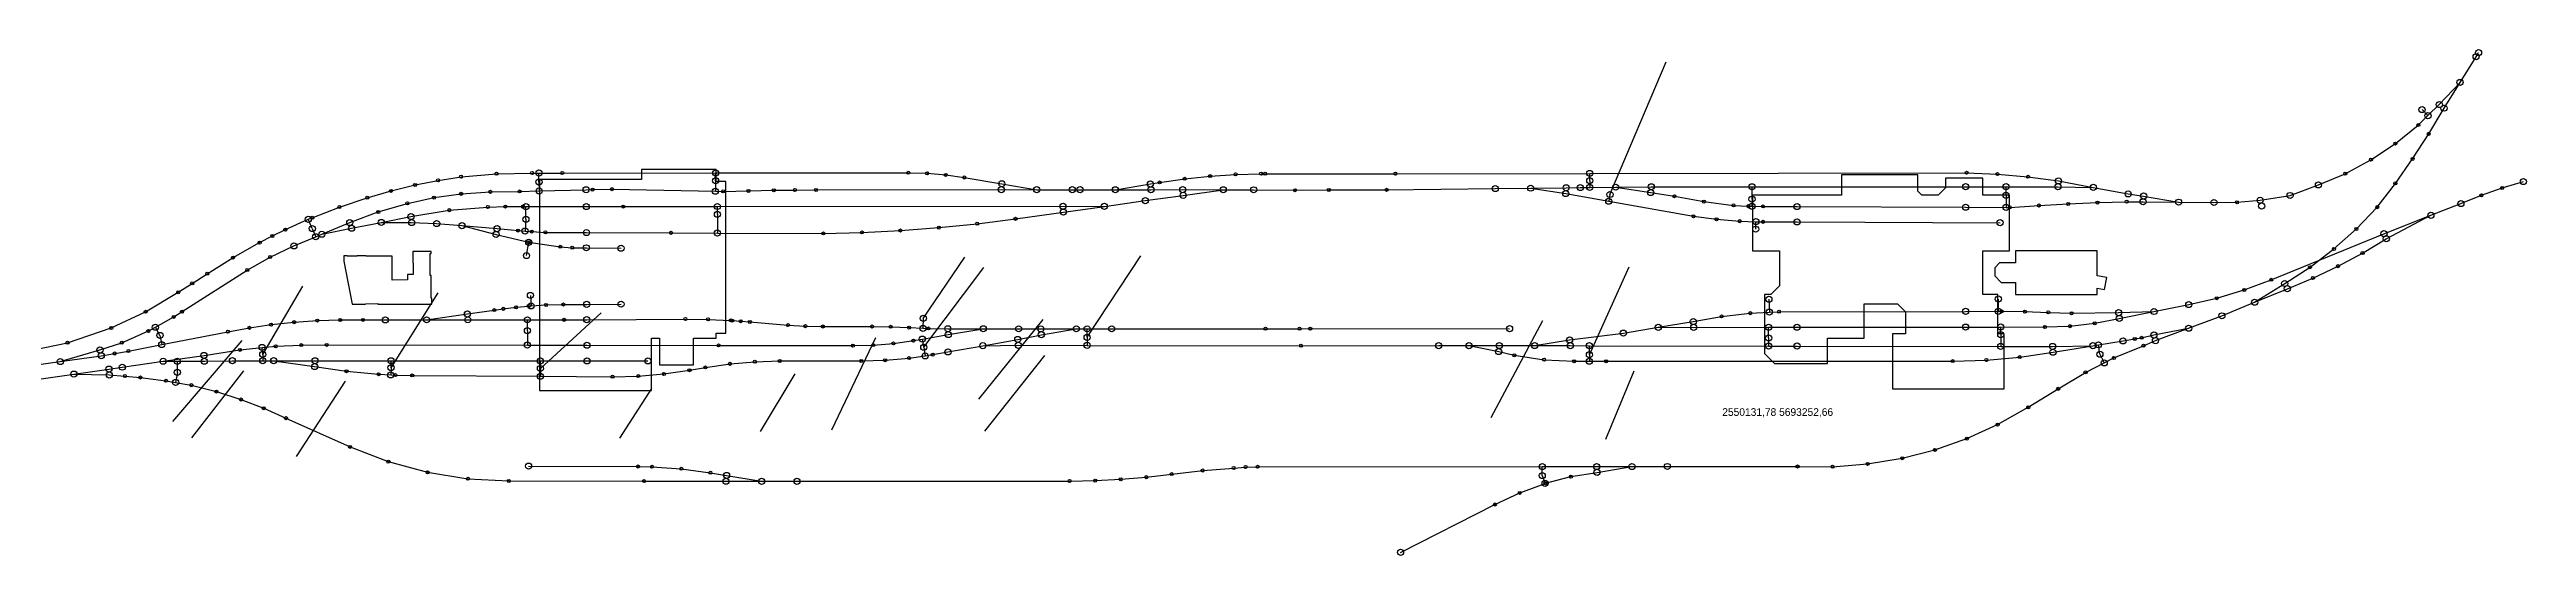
# Model space of a CAD drawing. Extents: x -813 to 1817, y -434 to 184.
# Drawn here: x -43 to 767, y 19 to 184 of the extents above; entities that cross this region are included whole.
import ezdxf

# ---------------------------------------------------------------- set-up
doc = ezdxf.new("R2010")
doc.units = 0
doc.layers.get('0').update_dxf_attribs({"linetype": 'CONTINUOUS'})
for name, color, linetype in [('BLASTFURNANCES', 3, 'CONTINUOUS'), ('BUMPERTRACKPOINTS', 2, 'CONTINUOUS'), ('DOUBLERFIDPOSITIONS', 220, 'CONTINUOUS'), ('GKGEOPOINTS', 7, 'CONTINUOUS'), ('GRANULATIONPLANTS', 3, 'CONTINUOUS'), ('INTERTRACKPOINTS', 4, 'CONTINUOUS'), ('LIMITTRACKPOINTS', 4, 'CONTINUOUS'), ('RFIDREADERTRACKPOINTS', 91, 'CONTINUOUS'), ('SINGLERFIDPOSITIONS', 190, 'CONTINUOUS'), ('STANDARDTRACKS', 5, 'CONTINUOUS'), ('SWITCHCENTERTRACKPOINTS', 3, 'CONTINUOUS'), ('SWITCHTONGUETRACKPOINTS', 11, 'CONTINUOUS'), ('TAPPINGTRACKPOINTS', 2, 'CONTINUOUS')]:
    doc.layers.add(name, color=color, linetype=linetype)

msp = doc.modelspace()

# ---------------------------------------------------------------- linework, layer by layer
for p, q in [((467.2, 136.67), (485.62, 180.03)), ((242.67, 96.21), (256.27, 116.22)), ((296.24, 90.01), (313.85, 116.68)), ((26.67, 84.42), (39.73, 106.7)), ((242.82, 86.76), (262.47, 112.86)), ((460.49, 84.29), (473.47, 113.05)), ((68.61, 80.06), (83.97, 104.49)), ((117.47, 79.82), (137.34, 97.96)), ((227.06, 89.81), (212.67, 59.63)), ((281.72, 95.82), (260.7, 69.78)), ((445.1, 95.35), (428.2, 63.74)), ((19.8, 88.99), (-2.89, 62.52)), ((282.34, 84.07), (262.66, 59.33)), ((20.41, 79.05), (3.38, 57.21)), ((53.56, 75.71), (37.64, 51.05)), ((153.74, 73.29), (143.29, 57.04)), ((200.65, 78.09), (189.37, 59.22)), ((474.99, 78.92), (465.75, 56.62))]:
    msp.add_line(p, q)
at = {"layer": 'BLASTFURNANCES'}
for points in [[(117.11, 72.68), (153.75, 72.68), (153.75, 89.74), (156.43, 89.74), (156.43, 80.98), (167.51, 80.98), (167.51, 89.74), (174.89, 89.74), (174.89, 91.31), (178.12, 91.31), (178.12, 140.94), (174.89, 140.94), (174.89, 144.81), (150.52, 144.81), (150.52, 141.58), (117.11, 141.58)], [(559.62, 73.17), (596.13, 73.17), (596.13, 91.19), (594.02, 91.19), (594.02, 104.05), (589.08, 104.05), (589.08, 118.28), (597.86, 118.28), (597.86, 136.42), (589.08, 136.42), (589.08, 142.04), (576.91, 142.04), (576.91, 138.8), (574.53, 136.42), (569.17, 136.42), (567.85, 137.73), (567.85, 143.12), (542.88, 143.12), (542.88, 136.42), (513.84, 136.42), (513.84, 118.28), (522.63, 118.28), (522.63, 106.88), (519.8, 104.05), (517.78, 104.05), (517.78, 84.69), (521, 81.46), (538.3, 81.46), (538.3, 89.73), (550.29, 89.73), (550.29, 100.94), (561.2, 100.94), (563.83, 98.31), (563.83, 91.19), (559.62, 91.19)]]:
    msp.add_lwpolyline(points, close=True, dxfattribs=at)
at = {"layer": 'BUMPERTRACKPOINTS'}
for centre in [(594.76, 127.47), (143.84, 119.13), (143.85, 100.84), (434.37, 92.82), (152.61, 82.29), (113.58, 47.91)]:
    msp.add_circle(centre, 1, dxfattribs=at)
at = {"layer": 'DOUBLERFIDPOSITIONS'}
for p, q in [((116.98, 140.74), (116.98, 143.69)), ((116.98, 140.74), (117.05, 137.84)), ((174.73, 141.17), (174.67, 137.74)), ((174.73, 141.17), (174.73, 143.73)), ((460.59, 141.16), (460.58, 143.57)), ((460.59, 141.16), (460.61, 138.97)), ((513.66, 135.15), (513.66, 139.21)), ((596.73, 136.38), (596.73, 139.22)), ((112.71, 128.6), (112.7, 132.7)), ((175.34, 130.23), (175.31, 124.08)), ((175.34, 130.23), (175.34, 132.75)), ((513.66, 135.15), (513.62, 132.83)), ((596.73, 136.38), (596.71, 132.48)), ((42.86, 125.55), (41.55, 128.56)), ((42.86, 125.55), (43.98, 122.86)), ((112.71, 128.6), (112.43, 124.73)), ((-6.95, 90.62), (-8.46, 93.3)), ((-6.95, 90.62), (-6.37, 87.64)), ((113.21, 92.15), (113.2, 87.45)), ((113.21, 92.15), (113.21, 95.72)), ((242.82, 86.76), (242.36, 89.43)), ((296.24, 90.01), (296.24, 92.78)), ((296.24, 90.01), (296.24, 87.37)), ((519.09, 89.83), (519.09, 93.29)), ((519.09, 89.83), (519.09, 87.17)), ((595, 90.89), (594.99, 93.36)), ((595, 90.89), (594.99, 87.05)), ((-1.26, 78.52), (-1.27, 82.18)), ((26.67, 84.42), (26.46, 86.7)), ((26.67, 84.42), (26.67, 82.36)), ((68.61, 80.06), (68.61, 82.34)), ((117.47, 79.82), (117.47, 82.31)), ((242.82, 86.76), (243.27, 83.94)), ((460.49, 84.29), (460.49, 87.27)), ((460.49, 84.29), (460.49, 82.18)), ((627.42, 84.48), (626.92, 87.55)), ((627.42, 84.48), (628.84, 81.66)), ((-1.26, 78.52), (-1.82, 75.25)), ((68.61, 80.06), (68.5, 77.72)), ((117.47, 79.82), (117.45, 77.28)), ((445.06, 44.83), (445.05, 47.77)), ((445.06, 44.83), (445.98, 42.25))]:
    msp.add_line(p, q, dxfattribs=at)
for centre in [(116.98, 140.74), (174.73, 141.17), (460.59, 141.16), (112.71, 128.6), (175.34, 130.23), (513.66, 135.15), (596.73, 136.38), (42.86, 125.55), (-6.95, 90.62), (113.21, 92.15), (296.24, 90.01), (519.09, 89.83), (595, 90.89), (26.67, 84.42), (68.61, 80.06), (242.82, 86.76), (460.49, 84.29), (627.42, 84.48), (-1.26, 78.52), (117.47, 79.82), (445.06, 44.83)]:
    msp.add_circle(centre, 1, dxfattribs=at)
at = {"layer": 'GRANULATIONPLANTS'}
for points in [[(53.17, 116.63), (53.17, 114.92), (55.91, 100.8), (60.25, 100.83), (60.25, 100.98), (64.29, 101.01), (64.29, 100.84), (81.93, 100.86), (81.91, 102.75), (81.73, 102.75), (81.76, 110.18), (81.43, 110.18), (81.4, 117.42), (81.75, 117.42), (81.75, 118.08), (75.79, 118.04), (75.85, 110.51), (73.99, 110.49), (74, 108.74), (68.99, 108.7), (68.99, 116.52), (60.32, 116.52), (60.32, 116.63), (57.58, 116.63), (57.58, 116.52), (54.29, 116.52), (54.29, 116.63)], [(599.79, 104.05), (626.5, 104.05), (626.5, 106.04), (628.93, 105.58), (629.68, 109.55), (626.5, 110.15), (626.5, 118.28), (599.79, 118.28), (599.79, 114.35), (594.63, 114.35), (593.02, 112.73), (593.02, 110.08), (595.15, 107.95), (599.79, 107.95)]]:
    msp.add_lwpolyline(points, close=True, dxfattribs=at)
at = {"layer": 'INTERTRACKPOINTS'}
for centre in [(731.53, 159.35), (734.96, 156.49), (716.04, 148.03), (724.06, 153.32), (729.65, 148.29), (68.62, 137.86), (76.5, 139.79), (83.98, 141.29), (91.51, 142.49), (101.08, 137.55), (103.1, 143.48), (110.63, 137.68), (114.72, 143.68), (124.62, 143.69), (134.51, 138.26), (140.91, 138.41), (177.22, 137.69), (185.5, 137.82), (193.78, 138.05), (200.7, 138.12), (207.61, 138.15), (237.76, 143.77), (243.89, 143.6), (249.99, 143.08), (256.06, 142.23), (319.92, 140.61), (328.17, 141.81), (336.46, 142.69), (344.78, 143.24), (353.11, 143.47), (354.45, 143.48), (364.23, 138.07), (375.27, 138.17), (394.14, 138.19), (397.03, 143.46), (583.82, 143.78), (593.88, 143.34), (603.9, 142.46), (707.66, 143.48), (724.03, 140.3), (758.98, 138.8), (42.81, 129.1), (51.74, 132.58), (60.83, 135.62), (64.43, 130.97), (73.95, 133.78), (82.69, 135.66), (87.66, 131.56), (91.55, 136.89), (100.29, 132.58), (106, 132.73), (111.72, 132.7), (144.57, 132.73), (488.26, 136.11), (494.5, 129.54), (497.9, 134.35), (507.62, 133.12), (512.43, 132.86), (517.26, 132.77), (597.95, 132.48), (607.5, 133.08), (617.05, 133.59), (626.62, 134.01), (636.18, 134.33), (672.28, 134.13), (718.1, 132.54), (752.16, 136.41), (29.83, 123.12), (34.07, 125.2), (110.16, 124.89), (113.62, 121.07), (114.6, 124.57), (119.07, 124.3), (160.18, 124.14), (210, 123.95), (222.6, 124.27), (235.19, 124.91), (247.76, 125.86), (260.3, 127.14), (272.81, 128.73), (502.05, 128.56), (509.63, 127.97), (517.24, 127.75), (711.3, 125.42), (16.94, 116.07), (25.63, 120.95), (29.06, 116.25), (123.94, 119.59), (127.85, 119.3), (696.12, 112.91), (703.96, 118.87), (705.29, 113.26), (713.29, 117.54), (3.58, 107.64), (8.5, 110.78), (21.59, 111.99), (674.63, 105.49), (683.43, 108.81), (697.09, 109.38), (-11.64, 98.35), (-0.99, 104.71), (0.27, 98.4), (102.36, 98.89), (105.33, 99.31), (109.48, 99.81), (113.64, 100.24), (119.31, 100.59), (124.99, 100.74), (503.73, 96.82), (513.09, 97.89), (522.51, 98.37), (595.29, 98.51), (602.91, 98.39), (610.53, 98.17), (618.14, 97.86), (665.63, 102.79), (-22.86, 93.06), (-10.75, 92.09), (-2.44, 96.69), (15.29, 91.83), (22.31, 93.1), (29.36, 94.16), (36.94, 94.96), (44.55, 95.48), (52.01, 95.68), (59.47, 95.7), (125.23, 95.72), (164.87, 95.99), (172.27, 95.88), (179.67, 95.53), (180.2, 95.49), (182.95, 95.26), (185.94, 95.02), (198.4, 94), (204.09, 93.66), (209.8, 93.54), (225.88, 93.55), (231.95, 93.46), (238.02, 93.18), (239.41, 88.92), (244.35, 92.9), (354.57, 92.82), (365.69, 92.83), (369.2, 92.84), (609.45, 93.38), (617.61, 93.66), (625.73, 94.59), (638.84, 89.47), (641.03, 89.85), (-37.19, 88.24), (-21.74, 84.71), (-19.44, 88.24), (-17.26, 85.53), (19.19, 85.9), (30.9, 87.07), (39.24, 87.46), (47.59, 87.54), (175.73, 87.36), (179.47, 81.34), (187.57, 82.05), (195.7, 82.29), (219.67, 87.3), (222.37, 82.29), (226.28, 87.46), (230.2, 82.52), (232.87, 88), (238, 83.21), (245.75, 84.35), (366.14, 87.27), (435.89, 84.14), (445.64, 82.68), (455.5, 82.18), (465.96, 82.18), (579.3, 82.24), (590.28, 82.57), (601.22, 83.54), (632.02, 83.26), (641.66, 87.26), (-18.42, 77.36), (-13.33, 76.87), (-4.99, 75.8), (3.29, 74.37), (54.05, 78.92), (64.55, 77.94), (70.03, 77.65), (75.51, 77.55), (141.02, 77.13), (149.45, 77.33), (157.86, 78.03), (166.21, 79.25), (171.42, 80.17), (613.76, 73.18), (622.7, 78.56), (11.49, 72.29), (19.54, 69.69), (26.97, 66.84), (603.99, 67.14), (34.25, 63.59), (583.92, 56.91), (593.98, 61.49), (55.23, 54.2), (67.69, 49.38), (551.44, 48.65), (562.77, 50.5), (573.49, 53.23), (80.58, 45.9), (93.77, 43.79), (107.11, 43.07), (149.33, 47.79), (151.35, 43.02), (153.93, 47.7), (163.52, 47.05), (173.05, 45.77), (290.5, 43.04), (298.88, 43.19), (307.24, 43.62), (315.59, 44.32), (323.91, 45.31), (334.02, 46.49), (344.16, 47.29), (348.06, 47.61), (351.98, 47.7), (446.12, 42.3), (454.46, 44.49), (528.52, 47.79), (540, 47.74), (429.57, 35.38), (437.71, 39.18)]:
    msp.add_circle(centre, 0.5, dxfattribs=at)
at = {"layer": 'LIMITTRACKPOINTS'}
for centre in [(751.25, 183.03), (765.9, 140.9), (398.73, 19.74)]:
    msp.add_circle(centre, 1, dxfattribs=at)
at = {"layer": 'RFIDREADERTRACKPOINTS'}
for centre in [(734.69, 162.44), (116.98, 143.69), (117.05, 137.84), (174.67, 137.74), (174.73, 143.73), (460.58, 143.57), (460.61, 138.97), (513.66, 139.21), (596.73, 139.22), (112.7, 132.7), (175.34, 132.75), (466.81, 134.47), (513.62, 132.83), (596.71, 132.48), (41.55, 128.56), (43.98, 122.86), (112.43, 124.73), (113.66, 121.06), (175.31, 124.08), (514.92, 127.79), (114.42, 100.29), (519.32, 98.26), (594.2, 98.51), (-8.46, 93.3), (113.21, 95.72), (242.36, 89.43), (242.55, 92.96), (296.24, 92.78), (519.09, 93.29), (594.99, 93.36), (-6.37, 87.64), (-1.27, 82.18), (26.46, 86.7), (26.67, 82.36), (68.61, 82.34), (113.2, 87.45), (117.47, 82.31), (243.27, 83.94), (296.24, 87.37), (460.49, 87.27), (460.49, 82.18), (519.09, 87.17), (594.99, 87.05), (626.92, 87.55), (628.84, 81.66), (-1.82, 75.25), (68.5, 77.72), (117.45, 77.28), (445.05, 47.77), (445.98, 42.25)]:
    msp.add_circle(centre, 1, dxfattribs=at)
at = {"layer": 'SINGLERFIDPOSITIONS'}
for p, q in [((732.76, 164.42), (734.69, 162.44)), ((467.2, 136.67), (466.81, 134.47)), ((514.88, 125.35), (514.92, 127.79)), ((112.91, 116.73), (113.66, 121.06)), ((114.2, 103.7), (114.42, 100.29)), ((519.18, 102.44), (519.32, 98.26)), ((594.2, 102.51), (594.2, 98.51)), ((242.67, 96.21), (242.55, 92.96))]:
    msp.add_line(p, q, dxfattribs=at)
for centre in [(732.76, 164.42), (467.2, 136.67), (514.88, 125.35), (112.91, 116.73), (114.2, 103.7), (242.67, 96.21), (519.18, 102.44), (594.2, 102.51)]:
    msp.add_circle(centre, 1, dxfattribs=at)
at = {"layer": 'STANDARDTRACKS'}
for points in [[(745.18, 173.29), (750.42, 181.69), (751.25, 183.03)], [(678.01, 101.46), (687.84, 107.59), (696.12, 112.91), (703.96, 118.87), (711.3, 125.42), (718.1, 132.54), (724.03, 140.3), (729.65, 148.29), (734.96, 156.49), (739.95, 164.88), (745.18, 173.29)], [(689.6, 136.35), (698.88, 139.8), (707.66, 143.48), (716.04, 148.03), (724.06, 153.32), (731.53, 159.35), (734.69, 162.44), (738.4, 166.07), (745.18, 173.29)], [(-51.99, 85.17), (-37.19, 88.24), (-22.86, 93.06), (-11.64, 98.35), (-0.99, 104.71), (3.58, 107.64), (8.5, 110.78), (16.94, 116.07), (25.63, 120.95), (29.83, 123.12), (34.07, 125.2), (41.55, 128.56), (42.81, 129.1), (51.74, 132.58), (60.83, 135.62), (68.62, 137.86), (76.5, 139.79), (83.98, 141.29), (91.51, 142.49), (103.1, 143.48), (114.72, 143.68), (116.98, 143.69), (124.62, 143.69), (174.73, 143.73), (237.76, 143.77), (243.89, 143.6), (249.99, 143.08), (256.06, 142.23), (268.34, 140.17), (279.77, 138.25)], [(45.98, 123.7), (55.12, 127.51), (64.43, 130.97), (73.95, 133.78), (82.69, 135.66), (91.55, 136.89), (101.08, 137.55), (110.63, 137.68), (117.05, 137.84), (132.41, 138.21), (134.51, 138.26), (140.91, 138.41), (174.67, 137.74), (177.22, 137.69), (185.5, 137.82), (193.78, 138.05), (200.7, 138.12), (207.61, 138.15), (268.18, 138.27), (279.77, 138.25)], [(279.77, 138.25), (291.35, 138.24), (293.91, 138.24), (305.5, 138.22)], [(301.87, 132.79), (315.24, 134.66), (327.64, 136.39), (340.73, 138.23)], [(305.5, 138.22), (316.93, 140.12), (319.92, 140.61), (328.17, 141.81), (336.46, 142.69), (344.78, 143.24), (353.11, 143.47), (354.45, 143.48), (397.03, 143.46), (460.58, 143.57), (583.82, 143.78), (593.88, 143.34), (603.9, 142.46), (613.87, 141.12), (625.26, 139)], [(305.5, 138.22), (317.09, 138.21), (327.51, 138.26), (340.73, 138.23)], [(340.73, 138.23), (350.68, 138.2), (364.23, 138.07), (375.27, 138.17), (394.14, 138.19), (429.71, 138.61), (441.3, 138.74)], [(441.3, 138.74), (452.88, 138.88), (457.51, 138.94), (460.61, 138.97), (469.1, 139.07)], [(441.3, 138.74), (452.75, 136.97), (466.81, 134.47), (494.5, 129.54), (502.05, 128.56), (509.63, 127.97), (514.92, 127.79), (517.24, 127.75), (528.38, 127.71), (594.76, 127.47)], [(469.1, 139.07), (480.69, 139.21), (513.66, 139.21), (583.5, 139.22), (596.73, 139.22), (613.68, 139.22), (625.26, 139)], [(469.1, 139.07), (480.55, 137.3), (488.26, 136.11), (497.9, 134.35), (507.62, 133.12), (512.43, 132.86), (513.62, 132.83), (517.26, 132.77), (528.4, 132.73), (583.49, 132.53), (596.71, 132.48), (597.95, 132.48), (607.5, 133.08), (617.05, 133.59), (626.62, 134.01), (636.18, 134.33), (641.55, 134.28), (653.13, 134.17)], [(625.26, 139), (636.66, 136.88), (641.72, 136.18), (653.13, 134.17)], [(735.66, 129.87), (745.45, 133.71), (752.16, 136.41), (758.98, 138.8), (765.9, 140.9)], [(65.41, 127.55), (75.12, 129.47), (87.66, 131.56), (100.29, 132.58), (106, 132.73), (111.72, 132.7), (112.7, 132.7), (132.47, 132.72), (144.57, 132.73), (175.34, 132.75), (288.36, 132.83), (301.87, 132.79)], [(91.79, 126.49), (103.26, 125.51), (110.16, 124.89), (112.43, 124.73), (114.6, 124.57), (119.07, 124.3), (132.53, 124.25), (160.18, 124.14), (175.31, 124.08), (210, 123.95), (222.6, 124.27), (235.19, 124.91), (247.76, 125.86), (260.3, 127.14), (272.81, 128.73), (288.49, 130.92), (301.87, 132.79)], [(645.1, 98.44), (656.47, 100.72), (665.63, 102.79), (674.63, 105.49), (683.43, 108.81), (720.31, 123.86), (735.66, 129.87)], [(653.13, 134.17), (664.72, 134.06), (672.28, 134.13), (679.82, 134.79), (689.6, 136.35)], [(678.01, 101.46), (688.71, 105.89), (697.09, 109.38), (705.29, 113.26), (713.29, 117.54), (721.07, 122.2), (735.66, 129.87)], [(-39.54, 82.1), (-26.57, 85.87), (-19.44, 88.24), (-10.75, 92.09), (-8.46, 93.3), (-2.44, 96.69), (0.27, 98.4), (21.59, 111.99), (29.06, 116.25), (36.84, 119.89), (43.98, 122.86), (45.98, 123.7)], [(45.98, 123.7), (55.69, 125.64), (65.41, 127.55)], [(65.41, 127.55), (75.31, 127.52), (83.53, 127.19), (91.79, 126.49)], [(91.79, 126.49), (102.96, 123.61), (113.62, 121.07), (113.66, 121.06), (123.94, 119.59), (127.85, 119.3), (132.49, 119.25), (143.84, 119.13)], [(80.22, 95.72), (93.59, 97.63), (102.36, 98.89), (105.33, 99.31), (109.48, 99.81), (113.64, 100.24), (114.42, 100.29), (119.31, 100.59), (124.99, 100.74), (132.59, 100.78), (143.85, 100.84)], [(483.02, 93.27), (494.45, 95.17), (503.73, 96.82), (513.09, 97.89), (519.32, 98.26), (522.51, 98.37), (583.49, 98.49), (594.2, 98.51), (595.29, 98.51), (602.91, 98.39), (610.53, 98.17), (618.14, 97.86), (633.52, 98.07), (645.1, 98.44)], [(483.02, 93.27), (494.61, 93.26), (519.09, 93.29), (528.39, 93.3), (583.5, 93.35), (594.99, 93.36), (609.45, 93.38), (617.61, 93.66), (625.73, 94.59), (633.74, 96.17), (645.1, 98.44)], [(656.44, 92.98), (667.3, 97.03), (678.01, 101.46)], [(-39.54, 82.1), (-26.17, 83.99), (-21.74, 84.71), (-17.26, 85.53), (-6.37, 87.64), (15.29, 91.83), (22.31, 93.1), (29.36, 94.16), (36.94, 94.96), (44.55, 95.48), (52.01, 95.68), (59.47, 95.7), (66.72, 95.71), (80.22, 95.72)], [(-5.91, 82.18), (7.46, 84.1), (19.19, 85.9), (26.46, 86.7), (30.9, 87.07), (39.24, 87.46), (47.59, 87.54), (113.2, 87.45), (132.65, 87.42), (175.73, 87.36), (219.67, 87.3), (226.28, 87.46), (232.87, 88), (239.41, 88.92), (242.36, 89.43), (250.84, 90.91), (262.27, 92.8)], [(80.22, 95.72), (93.72, 95.72), (113.21, 95.72), (125.23, 95.72), (132.62, 95.77), (164.87, 95.99), (172.27, 95.88), (179.67, 95.53), (180.2, 95.49), (182.95, 95.26), (185.94, 95.02), (198.4, 94), (204.09, 93.66), (209.8, 93.54), (225.88, 93.55), (231.95, 93.46), (238.02, 93.18), (242.55, 92.96), (244.35, 92.9), (250.68, 92.81), (262.27, 92.8)], [(262.13, 87.27), (273.54, 89.3), (281.26, 90.87), (292.68, 92.78)], [(262.27, 92.8), (273.86, 92.78), (281.1, 92.77), (292.68, 92.78)], [(292.68, 92.78), (296.24, 92.78), (304.27, 92.78), (354.57, 92.82), (365.69, 92.83), (369.2, 92.84), (434.37, 92.82)], [(442.59, 87.3), (453.99, 89.17), (471.59, 91.37), (483.02, 93.27)], [(474.4, 47.79), (485.99, 47.8), (528.52, 47.79), (540, 47.74), (551.44, 48.65), (562.77, 50.5), (573.49, 53.23), (583.92, 56.91), (593.98, 61.49), (603.99, 67.14), (613.76, 73.18), (622.7, 78.56), (628.84, 81.66), (632.02, 83.26), (641.66, 87.26), (645.59, 88.93), (656.44, 92.98)], [(625.14, 87.26), (626.92, 87.55), (634.97, 88.85), (638.84, 89.47), (641.03, 89.85), (645.07, 90.77), (656.44, 92.98)], [(-66.28, 78.3), (-52.91, 80.21), (-39.54, 82.1)], [(-35.11, 77.99), (-23.64, 79.62), (-19.28, 80.25), (-5.91, 82.18)], [(-5.91, 82.18), (-1.27, 82.18), (7.59, 82.19), (16.75, 82.37), (26.67, 82.36), (30.26, 82.36)], [(30.26, 82.36), (43.62, 80.44), (54.05, 78.92), (64.55, 77.94), (68.5, 77.72), (70.03, 77.65), (75.51, 77.55), (117.45, 77.28), (141.02, 77.13), (149.45, 77.33), (157.86, 78.03), (166.21, 79.25), (171.42, 80.17), (179.47, 81.34), (187.57, 82.05), (195.7, 82.29), (222.37, 82.29), (230.2, 82.52), (238, 83.21), (243.27, 83.94), (245.75, 84.35), (250.73, 85.24), (262.13, 87.27)], [(30.26, 82.36), (43.76, 82.35), (68.61, 82.34), (117.47, 82.31), (132.65, 82.3), (152.61, 82.29)], [(262.13, 87.27), (273.72, 87.4), (296.24, 87.37), (366.14, 87.27), (411.2, 87.29), (421.1, 87.29)], [(421.1, 87.29), (431, 87.3), (442.59, 87.3)], [(421.1, 87.29), (430.81, 85.36), (435.89, 84.14), (445.64, 82.68), (455.5, 82.18), (460.49, 82.18), (465.96, 82.18), (579.3, 82.24), (590.28, 82.57), (601.22, 83.54), (612.09, 85.15), (625.14, 87.26)], [(442.59, 87.3), (454.23, 87.28), (460.49, 87.27), (519.09, 87.17), (528.39, 87.16), (594.99, 87.05), (611.92, 87.02), (625.14, 87.26)], [(-65.9, 73.58), (-52.53, 75.51), (-46.58, 76.37), (-35.11, 77.99)], [(-35.11, 77.99), (-23.53, 77.71), (-18.42, 77.36), (-13.33, 76.87), (-4.99, 75.8), (-1.82, 75.25), (3.29, 74.37), (11.49, 72.29), (19.54, 69.69), (26.97, 66.84), (34.25, 63.59), (55.23, 54.2), (67.69, 49.38), (80.58, 45.9), (93.77, 43.79), (107.11, 43.07), (151.35, 43.02), (178.17, 42.98), (189.76, 42.96)], [(113.58, 47.91), (149.33, 47.79), (153.93, 47.7), (163.52, 47.05), (173.05, 45.77), (178.33, 44.88), (189.76, 42.96)], [(189.76, 42.96), (201.35, 42.95), (290.5, 43.04), (298.88, 43.19), (307.24, 43.62), (315.59, 44.32), (323.91, 45.31), (334.02, 46.49), (344.16, 47.29), (348.06, 47.61), (351.98, 47.7), (445.05, 47.77), (462.81, 47.78), (474.4, 47.79)], [(398.73, 19.74), (429.57, 35.38), (437.71, 39.18), (445.98, 42.25), (446.12, 42.3), (454.46, 44.49), (462.97, 45.88), (474.4, 47.79)]]:
    msp.add_lwpolyline(points, dxfattribs=at)
at = {"layer": 'SWITCHCENTERTRACKPOINTS'}
for centre in [(745.18, 173.29), (279.77, 138.25), (305.5, 138.22), (340.73, 138.23), (441.3, 138.74), (469.1, 139.07), (625.26, 139), (301.87, 132.79), (653.13, 134.17), (689.6, 136.35), (735.66, 129.87), (45.98, 123.7), (65.41, 127.55), (91.79, 126.49), (645.1, 98.44), (678.01, 101.46), (80.22, 95.72), (262.27, 92.8), (292.68, 92.78), (483.02, 93.27), (656.44, 92.98), (-39.54, 82.1), (-5.91, 82.18), (30.26, 82.36), (262.13, 87.27), (421.1, 87.29), (442.59, 87.3), (625.14, 87.26), (-35.11, 77.99), (474.4, 47.79), (189.76, 42.96)]:
    msp.add_circle(centre, 1, dxfattribs=at)
at = {"layer": 'SWITCHTONGUETRACKPOINTS'}
for centre in [(750.42, 181.69), (738.4, 166.07), (739.95, 164.88), (268.18, 138.27), (268.34, 140.17), (291.35, 138.24), (293.91, 138.24), (316.93, 140.12), (317.09, 138.21), (327.51, 138.26), (350.68, 138.2), (429.71, 138.61), (452.75, 136.97), (452.88, 138.88), (457.51, 138.94), (480.55, 137.3), (480.69, 139.21), (613.68, 139.22), (613.87, 141.12), (636.66, 136.88), (698.88, 139.8), (75.12, 129.47), (288.36, 132.83), (288.49, 130.92), (315.24, 134.66), (327.64, 136.39), (641.55, 134.28), (641.72, 136.18), (664.72, 134.06), (679.82, 134.79), (680.31, 132.9), (745.45, 133.71), (55.12, 127.51), (55.69, 125.64), (75.31, 127.52), (83.53, 127.19), (102.96, 123.61), (103.26, 125.51), (720.31, 123.86), (721.07, 122.2), (36.84, 119.89), (687.84, 107.59), (688.71, 105.89), (93.59, 97.63), (633.52, 98.07), (656.47, 100.72), (667.3, 97.03), (66.72, 95.71), (93.72, 95.72), (250.68, 92.81), (250.84, 90.91), (273.54, 89.3), (273.86, 92.78), (281.1, 92.77), (281.26, 90.87), (304.27, 92.78), (453.99, 89.17), (471.59, 91.37), (494.45, 95.17), (494.61, 93.26), (633.74, 96.17), (634.97, 88.85), (645.07, 90.77), (645.59, 88.93), (-26.57, 85.87), (-26.17, 83.99), (-19.28, 80.25), (7.46, 84.1), (7.59, 82.19), (16.75, 82.37), (43.62, 80.44), (43.76, 82.35), (250.73, 85.24), (273.72, 87.4), (411.2, 87.29), (430.81, 85.36), (431, 87.3), (454.23, 87.28), (611.92, 87.02), (612.09, 85.15), (-23.64, 79.62), (-23.53, 77.71), (462.81, 47.78), (485.99, 47.8), (178.17, 42.98), (178.33, 44.88), (201.35, 42.95), (462.97, 45.88)]:
    msp.add_circle(centre, 1, dxfattribs=at)
at = {"layer": 'TAPPINGTRACKPOINTS'}
for centre in [(132.41, 138.21), (583.5, 139.22), (132.47, 132.72), (528.4, 132.73), (583.49, 132.53), (132.53, 124.25), (528.38, 127.71), (132.49, 119.25), (132.59, 100.78), (583.49, 98.49), (132.62, 95.77), (528.39, 93.3), (583.5, 93.35), (132.65, 87.42), (132.65, 82.3), (528.39, 87.16)]:
    msp.add_circle(centre, 1, dxfattribs=at)

# ---------------------------------------------------------------- texts
at = {"layer": 'GKGEOPOINTS'}
msp.add_text('2550131,78 5693252,66', height=2.5, dxfattribs=at).set_placement((503.92, 64.34))

doc.saveas('drawing.dxf')
